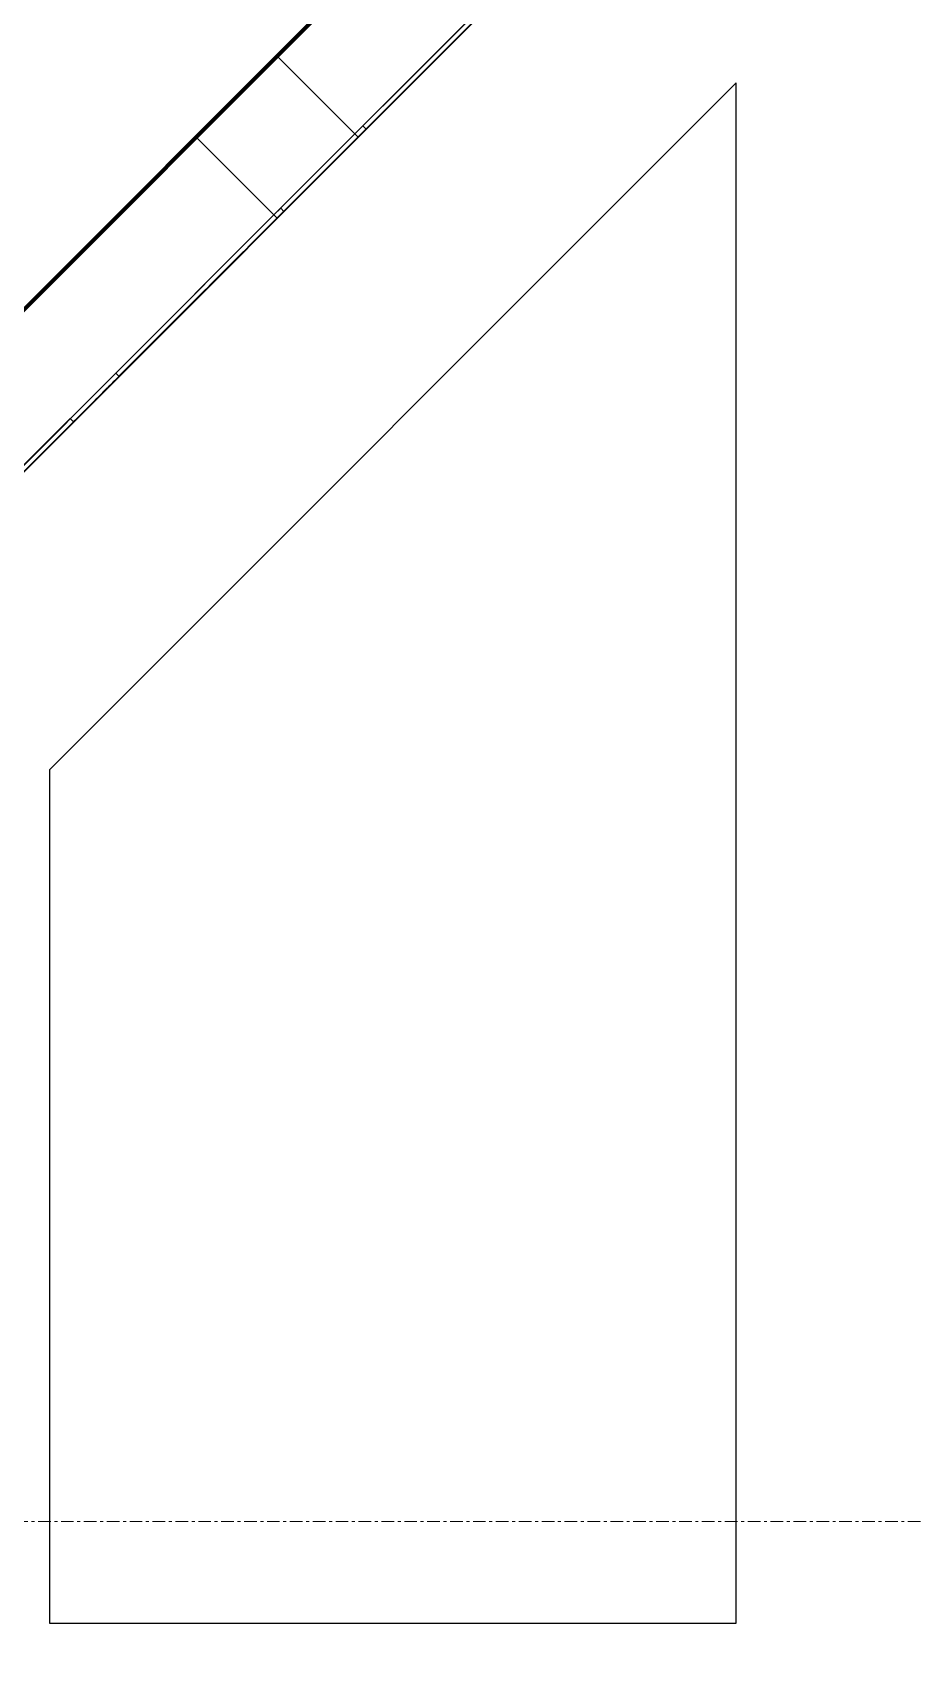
# Model space of a CAD drawing. Header units: millimetres. Extents: x -920231 to -841213, y -17301 to 22361.
# Drawn here: x -877622 to -877237, y -4377 to -3671 of the extents above; entities that cross this region are included whole.
import ezdxf
from ezdxf.xclip import XClip

# ---------------------------------------------------------------- set-up
doc = ezdxf.new("R2010")
doc.units = ezdxf.units.MM
doc.header["$XCLIPFRAME"] = 0
doc.linetypes.add('DPA_Grid _ Level 100', pattern=[10, 5.5, -1.6, 1.3, -1.6])
for name, color, linetype, lineweight in [('A-GLAZ-CURT', 2, 'Continuous', 9), ('A-WALL', 5, 'Continuous', 35), ('A-WALL-FNSH', 2, 'Continuous', 35), ('A-WALL-PATT', 1, 'Continuous', 35), ('S-GRID', 251, 'Continuous', 9)]:
    doc.layers.add(name, color=color, linetype=linetype, lineweight=lineweight)
doc.layers.add('A11_ALU.SOLID SHEET', color=2, linetype='Continuous')
pattern_1 = [(45, (0, 0), (-212.13203, 212.13203), []), (135, (0, 0), (-212.13203, -212.13203), [])]

# ---------------------------------------------------------------- blocks, each defined once
blk = doc.blocks.new('PPLS-PP19_Custom Tile Pattern - Custom Tile Pattern-V37-4230-01 ENLARGED MULTI-PURPOSE LEVEL - REFLECTED CEILING PLAN - SHEET 1')
at = {"layer": 'A-GLAZ-CURT'}
for p, q in [((170.29, 0), (245.04, 0)), ((197.58, 0), (199.65, 0)), ((199.65, 0), (197.58, 0)), ((200.27, 0), (211.72, 0)), ((211.72, 0), (200.27, 0)), ((230.06, 0), (300, 0)), ((245.04, 0), (245.04, -2)), ((295.8, 0), (300, 0)), ((295.8, -2), (295.8, 0)), ((300, 0), (300, -2)), ((-300, -2), (300, -2)), ((245.04, -2), (170.29, -2)), ((300, -2), (295.8, -2)), ((300, -2), (300, -50)), ((300, -50), (-300, -50))]:
    blk.add_line(p, q, dxfattribs=at)
for points, knots in [([(141.29, 0), (148.07, 0), (164.59, 0), (185.23, 0), (193.62, 0), (194.69, 0), (194.79, 0)], [-1458.168626, -1458.168626, -1458.168626, -1458.168626, -1095.004608, -529.74427, -295.064701, -265.121568, -265.121568, -265.121568, -265.121568]), ([(192.39, 0), (192.31, 0), (189.39, 0), (183.13, 0), (171, 0), (161.95, 0), (161.28, 0), (158.35, 0), (157.85, 0), (157.77, 0)], [-11579.574382, -11579.574382, -11579.574382, -11579.574382, -11565.880756, -11105.624034, -10839.086983, -10768.332124, -10666.779182, -10580.760289, -10550.278881, -10550.278881, -10550.278881, -10550.278881]), ([(300, 0), (286.53, 0), (254.22, 0), (207.11, 0), (177.41, 0), (159.34, 0), (158.33, 0), (158.3, 0)], [-285.253232, -285.253232, -285.253232, -285.253232, -244.693688, -187.987675, -143.776725, -129.632772, -123.352749, -123.352749, -123.352749, -123.352749]), ([(160.63, 0), (162.13, 0), (166.04, 0), (174.15, 0), (184.79, 0), (195.97, 0), (199.47, 0)], [-107.933655, -107.933655, -107.933655, -107.933655, -87.660824, -65.295536, -41.623857, -30.838187, -30.838187, -30.838187, -30.838187]), ([(200.34, 0), (196.31, 0), (185.79, 0), (175.3, 0), (169.49, 0)], [-178.491825, -178.491825, -178.491825, -178.491825, -162.427601, -142.916156, -142.916156, -142.916156, -142.916156]), ([(172.07, 0), (177.66, 0), (186.79, 0), (196.16, 0), (199.28, 0)], [-255.364076, -255.364076, -255.364076, -255.364076, -237.955587, -227.252096, -227.252096, -227.252096, -227.252096]), ([(200.32, 0), (202.11, 0), (211.79, 0), (219.42, 0), (230.06, 0)], [-29.96758, -29.96758, -29.96758, -29.96758, -24.459831, 0, 0, 0, 0]), ([(200.36, 0), (200.94, 0), (203.7, 0), (207.47, 0), (213.96, 0), (215.11, 0)], [-226.000922, -226.000922, -226.000922, -226.000922, -223.92608, -215.862851, -208.75215, -208.75215, -208.75215, -208.75215]), ([(215.22, 0), (214.62, 0), (210.55, 0), (206.83, 0), (202.71, 0), (201.75, 0)], [-203.825446, -203.825446, -203.825446, -203.825446, -198.527383, -184.406837, -180.398796, -180.398796, -180.398796, -180.398796]), ([(219.84, 0), (220.8, 0), (227.72, 0), (240.28, 0), (245.04, 0)], [-10674.31991, -10674.31991, -10674.31991, -10674.31991, -10511.382485, -9932.504441, -9932.504441, -9932.504441, -9932.504441]), ([(257.64, 0), (245.88, 0), (230.95, 0), (221.93, 0), (220.47, 0)], [-11787.043114, -11787.043114, -11787.043114, -11787.043114, -11162.864862, -10952.500711, -10952.500711, -10952.500711, -10952.500711]), ([(300, 0), (288.22, 0), (274.17, 0), (260.24, 0), (258.18, 0)], [-12528.858583, -12528.858583, -12528.858583, -12528.858583, -11905.454923, -11796.644098, -11796.644098, -11796.644098, -11796.644098]), ([(284.78, 0), (284.83, 0), (285.23, 0), (287.47, 0), (293.59, 0), (297.76, 0), (300, 0)], [-4096.535135, -4096.535135, -4096.535135, -4096.535135, -4053.389046, -3959.664717, -3862.421465, -3746.95702, -3746.95702, -3746.95702, -3746.95702]), ([(295.8, 0), (294.18, 0), (290.94, 0), (286.68, 0), (285.79, 0)], [-4679.165325, -4679.165325, -4679.165325, -4679.165325, -4358.271401, -4213.061173, -4213.061173, -4213.061173, -4213.061173])]:
    blk.add_open_spline(points, degree=3, knots=knots, dxfattribs=at)
blk = doc.blocks.new('PPLS-PP19_Custom Tile Pattern - Custom Tile Pattern-V38-4230-01 ENLARGED MULTI-PURPOSE LEVEL - REFLECTED CEILING PLAN - SHEET 1')
at = {"layer": 'A-GLAZ-CURT'}
for p, q in [((-291.48, 0), (-277.34, 0)), ((-277.34, 0), (-291.48, 0)), ((-220.73, 0), (-206.59, 0)), ((-206.59, 0), (-220.73, 0)), ((-174.21, 0), (-140.66, 0)), ((-300, 0), (-202.31, 0)), ((-300, -2), (-300, 0)), ((-300, -2), (300, -2)), ((-300, -50), (-300, -2)), ((-202.31, -2), (-300, -2)), ((-202.31, 0), (-202.31, -2)), ((-174.21, -2), (-174.21, 0)), ((-140.66, -2), (-174.21, -2)), ((300, -50), (-300, -50))]:
    blk.add_line(p, q, dxfattribs=at)
at = {"layer": 'A-GLAZ-CURT', "flags": 128}
for points in [[(-300, 0), (-291.7, 0), (-283.58, 0), (-275.62, 0), (-267.8, 0), (-260.12, 0), (-252.56, 0), (-245.12, 0), (-237.77, 0), (-230.5, 0), (-223.32, 0), (-216.2, 0), (-209.18, 0), (-202.31, 0)], [(-174.21, 0), (-178.96, 0), (-183.97, 0), (-189.27, 0), (-194.85, 0), (-200.68, 0), (-206.74, 0), (-213.02, 0), (-219.49, 0), (-226.14, 0), (-232.95, 0), (-239.91, 0), (-247.01, 0), (-254.25, 0), (-261.61, 0), (-269.09, 0), (-276.68, 0), (-284.36, 0), (-292.14, 0), (-300, 0)]]:
    blk.add_lwpolyline(points, dxfattribs=at)
at = {"layer": 'A-GLAZ-CURT'}
for points, knots in [([(-300, 0), (-284.65, 0), (-236.57, 0), (-184.21, 0), (-151.15, 0), (-140.66, 0)], [-5323.127839, -5323.127839, -5323.127839, -5323.127839, -4502.809032, -2700.551212, -1671.606487, -1671.606487, -1671.606487, -1671.606487]), ([(-196.53, 0), (-202.27, 0), (-228.62, 0), (-262.56, 0), (-294.48, 0), (-300, 0)], [-15535.0011, -15535.0011, -15535.0011, -15535.0011, -15131.813646, -13729.592194, -13439.944408, -13439.944408, -13439.944408, -13439.944408]), ([(-148.24, 0), (-148.94, 0), (-150.95, 0), (-158.72, 0), (-174.02, 0), (-185.59, 0), (-209.77, 0), (-232.01, 0), (-255.22, 0), (-261.45, 0), (-263.63, 0), (-263.99, 0)], [-2656.439487, -2656.439487, -2656.439487, -2656.439487, -2477.344047, -2237.412286, -2029.680487, -1755.085331, -1400.429864, -858.079193, -543.655514, -208.940337, -132.821974, -132.821974, -132.821974, -132.821974]), ([(-255.81, 0), (-252.63, 0), (-241.03, 0), (-225.99, 0), (-213.1, 0), (-204.46, 0), (-199.67, 0), (-197.96, 0)], [-5645.734042, -5645.734042, -5645.734042, -5645.734042, -5413.335975, -5017.494783, -4832.723979, -4666.091899, -4570.356129, -4570.356129, -4570.356129, -4570.356129]), ([(-133.82, 0), (-135.51, 0), (-137.8, 0), (-149.31, 0), (-162.01, 0), (-177.91, 0), (-199.46, 0), (-216.65, 0), (-231.26, 0), (-233.46, 0), (-234, 0)], [-2731.647847, -2731.647847, -2731.647847, -2731.647847, -2418.507304, -2308.929706, -2113.765672, -1763.376603, -1422.553702, -978.033455, -846.069444, -682.911962, -682.911962, -682.911962, -682.911962]), ([(-232.31, 0), (-231.42, 0), (-229.52, 0), (-225.3, 0), (-223.63, 0)], [-341.455981, -341.455981, -341.455981, -341.455981, -119.536984, 0, 0, 0, 0]), ([(-223.63, 0), (-219.39, 0), (-210.16, 0), (-201.14, 0), (-197.48, 0)], [-5463.295695, -5463.295695, -5463.295695, -5463.295695, -5161.076232, -4957.434982, -4957.434982, -4957.434982, -4957.434982]), ([(-196.54, 0), (-192.92, 0), (-184.3, 0), (-169.02, 0), (-152.12, 0), (-136.84, 0), (-128.08, 0), (-125.44, 0), (-124.73, 0)], [-4939.853736, -4939.853736, -4939.853736, -4939.853736, -4739.070012, -4465.409639, -4149.119819, -3839.893365, -3647.167523, -3541.024987, -3541.024987, -3541.024987, -3541.024987]), ([(-195.9, 0), (-192.68, 0), (-183.52, 0), (-172.42, 0), (-160.64, 0), (-158.69, 0)], [-4531.949775, -4531.949775, -4531.949775, -4531.949775, -4349.945572, -4000.813434, -3879.041757, -3879.041757, -3879.041757, -3879.041757]), ([(-108.4, 0), (-116.54, 0), (-142.35, 0), (-173.17, 0), (-195.61, 0)], [-17961.803277, -17961.803277, -17961.803277, -17961.803277, -17136.203329, -15556.559198, -15556.559198, -15556.559198, -15556.559198]), ([(-118.78, 0), (-121.86, 0), (-126.28, 0), (-136.96, 0), (-147.46, 0), (-150.03, 0), (-150.57, 0)], [-5938.474035, -5938.474035, -5938.474035, -5938.474035, -5700.061948, -5508.838257, -5298.784692, -5196.16478, -5196.16478, -5196.16478, -5196.16478]), ([(-150.34, 0), (-150.07, 0), (-147.75, 0), (-142.6, 0), (-127.26, 0), (-107.3, 0), (-90.42, 0), (-75.26, 0), (-68.41, 0), (-65.12, 0), (-63.63, 0)], [-4948.728362, -4948.728362, -4948.728362, -4948.728362, -4883.323924, -4440.880425, -4054.690705, -3793.097032, -3402.597032, -3144.956779, -3050.982048, -2969.237017, -2969.237017, -2969.237017, -2969.237017]), ([(-26.75, 0), (-27.82, 0), (-36.18, 0), (-53.55, 0), (-78.2, 0), (-110.94, 0), (-130.52, 0), (-147.74, 0), (-149.07, 0)], [-8718.362214, -8718.362214, -8718.362214, -8718.362214, -8532.293389, -8073.216054, -7508.296369, -7004.680444, -6449.282163, -6277.220794, -6277.220794, -6277.220794, -6277.220794])]:
    blk.add_open_spline(points, degree=3, knots=knots, dxfattribs=at)
blk = doc.blocks.new('*U2141')
at = {"layer": 'S-GRID', "linetype": 'DPA_Grid _ Level 100'}
blk.add_line((24628.55, -7900), (-48793.01, -7900), dxfattribs=at)
blk = doc.blocks.new('*U1512')
at = {"layer": 'A11_ALU.SOLID SHEET', "linetype": 'ByBlock'}
blk.add_lwpolyline([(-132632, -7271.76), (-132932, -7571.76), (-132932, -7944.5), (-132632, -7944.5)], close=True, dxfattribs=at)

msp = doc.modelspace()

# ---------------------------------------------------------------- block references
ref = msp.add_blockref('*U1512', (-744682.37, 3579.02))
XClip(ref).set_block_clipping_path([(-170955.001718735, -20880.0077451951), (-101425.4223389953, 14393.0014498747)])

# ---------------------------------------------------------------- next in the draw order: hatches: boundary and pattern name
at = {"layer": 'A-WALL-PATT', "lineweight": 9}
h = msp.add_hatch(dxfattribs=at)
h.set_pattern_fill('FP_2', color=256, style=0, pattern_type=2)
h.set_pattern_definition([(45, (0, 0), (-84.852814, 84.852814), [])])
h.paths.add_polyline_path([(-881289.54, -7455.78), (-870754.74, 3079.02), (-871037.59, 3079.02), (-881572.39, -7455.78)])
h = msp.add_hatch(dxfattribs=at)
h.set_pattern_fill('FP_3', color=256, style=0, pattern_type=2)
h.set_pattern_definition(pattern_1)
h.paths.add_polyline_path([(-881268.83, -7505.78), (-870734.03, 3029.02), (-870804.74, 3029.02), (-881339.54, -7505.78)])
h = msp.add_hatch(dxfattribs=at)
h.set_pattern_fill('FP_3', color=256, style=0, pattern_type=2)
h.set_pattern_definition(pattern_1)
h.paths.add_polyline_path([(-881289.54, -7455.78), (-881218.83, -7455.78), (-870734.03, 3029.02), (-870804.74, 3029.02), (-880711.94, -6878.17)])

# ---------------------------------------------------------------- next in the draw order: linework, layer by layer
at = {"layer": 'A-WALL', "color": 7, "lineweight": 70}
for p, q in [((-870804.74, 3029.02), (-881289.54, -7455.78)), ((-881289.54, -7455.78), (-870804.74, 3029.02)), ((-881289.54, -7455.78), (-870804.74, 3029.02))]:
    msp.add_line(p, q, dxfattribs=at)
at = {"layer": 'A-WALL-FNSH', "color": 250}
for q in [(-881268.83, -7505.78), (-881218.83, -7455.78)]:
    msp.add_line((-870734.03, 3029.02), q, dxfattribs=at)

# ---------------------------------------------------------------- next in the draw order: block references
msp.add_blockref('*U2141', (-870082.37, 3579.02))
at = {"layer": 'A-GLAZ-CURT', "rotation": 224.9999999999958}
for name, p in [('PPLS-PP19_Custom Tile Pattern - Custom Tile Pattern-V37-4230-01 ENLARGED MULTI-PURPOSE LEVEL - REFLECTED CEILING PLAN - SHEET 1', (-877302.8, -3539.75)), ('PPLS-PP19_Custom Tile Pattern - Custom Tile Pattern-V38-4230-01 ENLARGED MULTI-PURPOSE LEVEL - REFLECTED CEILING PLAN - SHEET 1', (-877727.07, -3964.01))]:
    msp.add_blockref(name, p, dxfattribs=at)

doc.saveas('drawing.dxf')
